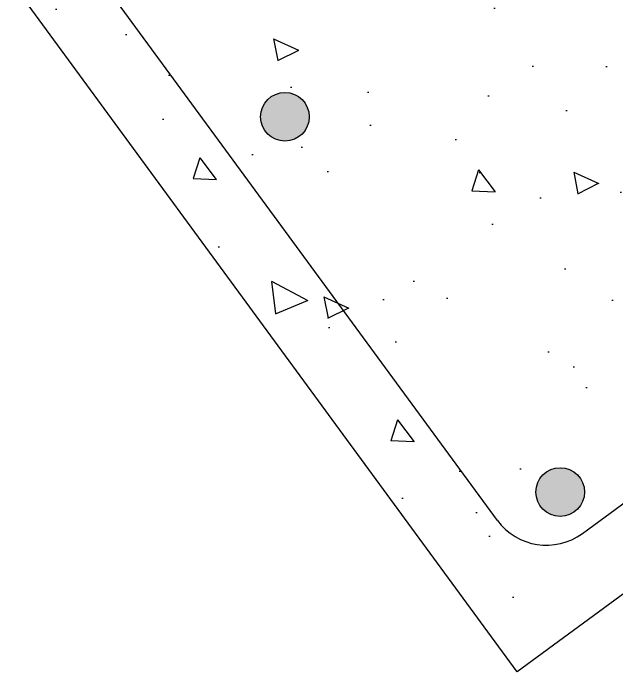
# Model space of a CAD drawing. Extents: x 1 to 1213870, y 9 to 1586095.
# Drawn here: x 606684.8766 to 606685.1247, y 793168.4275 to 793168.6982 of the extents above; entities that cross this region are included whole.
import ezdxf

# ---------------------------------------------------------------- set-up
doc = ezdxf.new("R2010")
doc.units = 0
doc.header["$LTSCALE"] = 10
doc.header["$MEASUREMENT"] = 0
for name, color, linetype in [('LA-DT-HATCH-REINFORCED CONCRETE', 55, 'Continuous'), ('LA-DT-REINFORCED CONCRETE', 50, 'Continuous'), ('S-RFT', 2, 'Continuous')]:
    doc.layers.add(name, color=color, linetype=linetype)

msp = doc.modelspace()

# ---------------------------------------------------------------- hatches: boundary and pattern name
at = {"layer": 'LA-DT-HATCH-REINFORCED CONCRETE'}
h = msp.add_hatch(dxfattribs=at)
h.set_pattern_fill('AR-CONC', color=256, scale=0.01499999999999999, angle=-20.21329787556532, style=0)
h.set_pattern_definition([(336.0393108526123, (606684.5913273222, 793170.1203711751), (0.02068010441436627, -0.1060015720693379), [0.01124999999999999, -0.1237499999999999]), (281.0393108526123, (606684.5913273222, 793170.1203711751), (0.1026861769155806, 0.05117675437639853), [0.008999999999999992, -0.09899999999999991]), (26.49075531261229, (606684.5930506643, 793170.1115377109), (0.1233662801191838, -0.05482481768818817), [0.00956102879999999, -0.1051713167999999]), (332.2235108526123, (606684.6201594928, 793170.1286600796), (0.0203699065471331, -0.1607142882165069), [0.01687499999999999, -0.1856249999999998]), (22.67494634261229, (606684.6218569789, 793170.1152672255), (0.1791663864600829, -0.094369783229763), [0.01434155129999999, -0.1577570639999998]), (277.2234748426122, (606684.6201594928, 793170.1286600796), (0.1791663863616721, -0.09436978316137305), [0.01349999999999999, -0.1485000001499999]), (307.0393108526123, (606684.6170959023, 793170.1121717682), (-0.0333033550339453, -0.1027369774873834), [0.01124999999999999, -0.1237499999999999]), (252.0393108526123, (606684.6170959023, 793170.1121717682), (0.1146223368358311, -0.005023048509960267), [0.008999999999999992, -0.09899999999999991]), (357.4907555926123, (606684.6143206229, 793170.1036103534), (0.08131898127184688, -0.1077600250087992), [0.009561028499999989, -0.1051713167999999]), (323.5393108526123, (606684.5913273222, 793170.1203711751), (0.04849422134961102, 0.01204365167608756), [0, -0.09779999999999991, 0, -0.1004999999999999, 0, -0.09937499999999992]), (293.5393108526123, (606684.5913273222, 793170.1203711751), (0.06776152019460827, -0.02157812389703255), [0, -0.05729999999999995, 0, -0.09554999999999993, 0, -0.03787499999999996]), (253.5393108526123, (606684.5820851937, 793170.1525190454), (0.01887248637930745, -0.07789107367897072), [0, -0.03749999999999995, 0, -0.1169999999999999, 0, -0.1552499999999998]), (243.5393108526123, (606684.5779407414, 793170.1669351306), (0.03860109192673684, -0.079923812490794), [0, -0.04874999999999996, 0, -0.07769999999999994, 0, -0.1102499999999999])])
h.paths.add_polyline_path([(606684.1429388431, 793170.2177613653), (606685.3256645644, 793168.6048810165), (606685.08373926, 793168.4274771067), (606683.9010135395, 793170.0403574561)])
at = {"layer": 'S-RFT'}
h = msp.add_hatch(color=256, dxfattribs=at)
edge = h.paths.add_edge_path()
edge.add_arc((606684.988281775, 793168.6555704683), 0.009999999999999997, 0, 360)
h = msp.add_hatch(color=256, dxfattribs=at)
edge = h.paths.add_edge_path()
edge.add_arc((606685.1014322207, 793168.5013618151), 0.009999999999999997, 0, 360)

# ---------------------------------------------------------------- linework, layer by layer
at = {"layer": 'LA-DT-REINFORCED CONCRETE', "elevation": -1.077259300430455e-06}
msp.add_lwpolyline([(606684.1429388431, 793170.2177613653), (606685.3256645644, 793168.6048810165), (606685.08373926, 793168.4274771067), (606683.9010135395, 793170.0403574561)], close=True, dxfattribs=at)
at = {"layer": 'S-RFT'}
for p, q in [((606685.0756156945, 793168.4897266127, -1.077259300430455e-06), (606683.9576459595, 793170.0136062573, -1.077259300430455e-06)), ((606685.1105592335, 793168.4843584612, -1.077259300430455e-06), (606685.2839044849, 793168.611514903, -1.077259300430455e-06))]:
    msp.add_line(p, q, dxfattribs=at)
for centre in [(606684.988281775, 793168.6555704683, -1.077259300430455e-06), (606685.1014322207, 793168.5013618151, -1.077259300430455e-06)]:
    msp.add_circle(centre, 0.009999999999999997, dxfattribs=at)
msp.add_arc((606685.0957718231, 793168.504516152, -1.077259300430455e-06), 0.02499999999999999, 216.2693221989463, 306.263269519108, dxfattribs=at)

doc.saveas('drawing.dxf')
